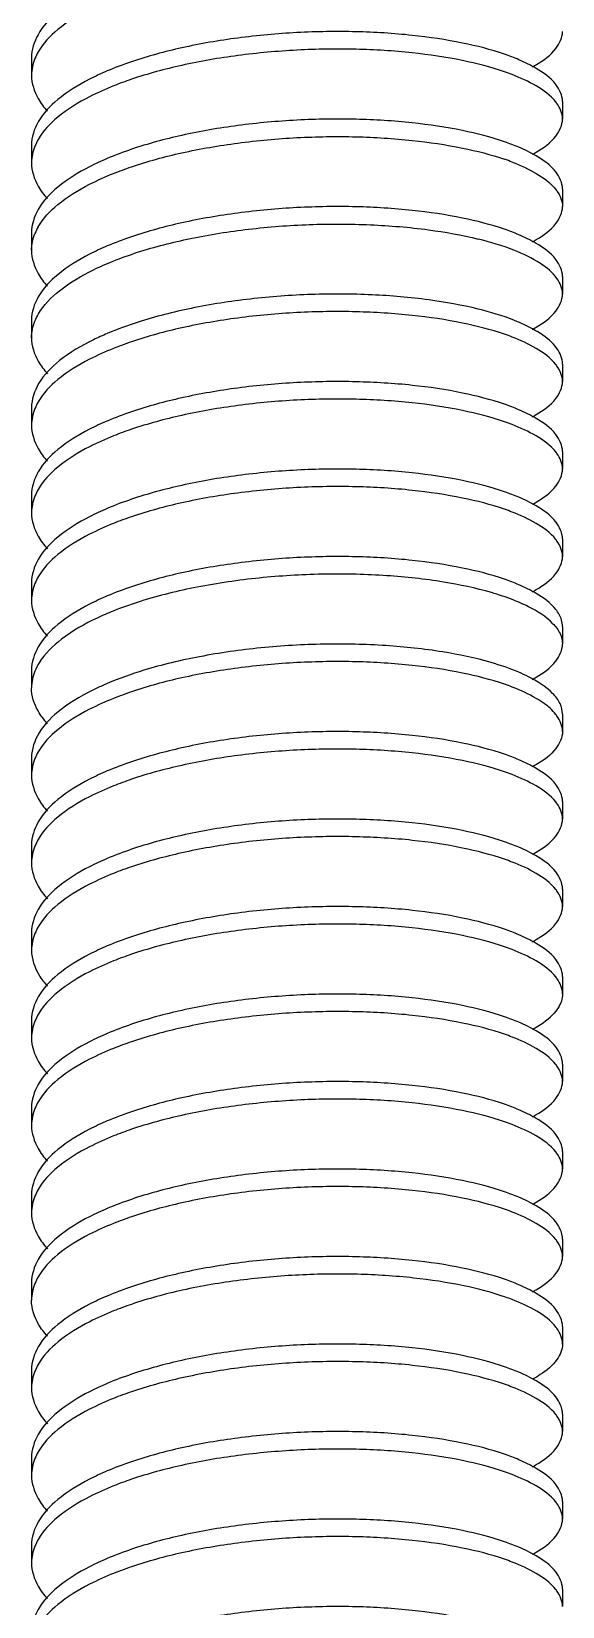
# Model space of a CAD drawing. Header units: millimetres. Extents: x 10368 to 13229, y -13270 to -11269.
# Drawn here: x 12782.02 to 12791.75, y -13081.07 to -13052.18 of the extents above; entities that cross this region are included whole.
import ezdxf

# ---------------------------------------------------------------- set-up
doc = ezdxf.new("R2010")
doc.units = ezdxf.units.MM

# ---------------------------------------------------------------- blocks, each defined once
blk = doc.blocks.new('u59')
at = {"color": 7, "linetype": 'Continuous'}
for p, q in [((-227.551, 816.585), (-227.551, 816.906)), ((-227.551, 816.585), (-227.551, 816.906)), ((-217.817, 815.783), (-217.817, 816.104)), ((-217.817, 815.783), (-217.817, 816.104)), ((-227.551, 814.98), (-227.551, 815.301)), ((-227.551, 814.98), (-227.551, 815.301)), ((-217.817, 814.178), (-217.817, 814.499)), ((-217.817, 814.178), (-217.817, 814.499)), ((-227.551, 813.376), (-227.551, 813.697)), ((-227.551, 813.376), (-227.551, 813.697)), ((-217.817, 812.573), (-217.817, 812.894)), ((-217.817, 812.573), (-217.817, 812.894)), ((-227.551, 811.771), (-227.551, 812.092)), ((-227.551, 811.771), (-227.551, 812.092)), ((-217.817, 810.968), (-217.817, 811.289)), ((-217.817, 810.968), (-217.817, 811.289)), ((-227.551, 810.166), (-227.551, 810.487)), ((-227.551, 810.166), (-227.551, 810.487)), ((-217.817, 809.364), (-217.817, 809.685)), ((-217.817, 809.364), (-217.817, 809.685)), ((-227.551, 808.561), (-227.551, 808.882)), ((-227.551, 808.561), (-227.551, 808.882)), ((-217.817, 807.759), (-217.817, 808.08)), ((-217.817, 807.759), (-217.817, 808.08)), ((-227.551, 806.956), (-227.551, 807.277)), ((-227.551, 806.956), (-227.551, 807.277)), ((-217.817, 806.154), (-217.817, 806.475)), ((-217.817, 806.154), (-217.817, 806.475)), ((-227.551, 805.352), (-227.551, 805.672)), ((-227.551, 805.352), (-227.551, 805.672)), ((-217.817, 804.549), (-217.817, 804.87)), ((-217.817, 804.549), (-217.817, 804.87)), ((-227.551, 803.747), (-227.551, 804.068)), ((-227.551, 803.747), (-227.551, 804.068)), ((-217.817, 802.944), (-217.817, 803.265)), ((-217.817, 802.944), (-217.817, 803.265)), ((-227.551, 802.142), (-227.551, 802.463)), ((-227.551, 802.142), (-227.551, 802.463)), ((-217.817, 801.339), (-217.817, 801.66)), ((-217.817, 801.339), (-217.817, 801.66)), ((-227.551, 800.537), (-227.551, 800.858)), ((-227.551, 800.537), (-227.551, 800.858)), ((-217.817, 799.735), (-217.817, 800.056)), ((-217.817, 799.735), (-217.817, 800.056)), ((-227.551, 798.932), (-227.551, 799.253)), ((-227.551, 798.932), (-227.551, 799.253)), ((-217.817, 798.13), (-217.817, 798.451)), ((-217.817, 798.13), (-217.817, 798.451)), ((-227.551, 797.327), (-227.551, 797.648)), ((-227.551, 797.327), (-227.551, 797.648)), ((-217.817, 796.525), (-217.817, 796.846)), ((-217.817, 796.525), (-217.817, 796.846)), ((-227.551, 795.723), (-227.551, 796.044)), ((-227.551, 795.723), (-227.551, 796.044)), ((-217.817, 794.92), (-217.817, 795.241)), ((-217.817, 794.92), (-217.817, 795.241)), ((-227.551, 794.118), (-227.551, 794.439)), ((-227.551, 794.118), (-227.551, 794.439)), ((-217.817, 793.315), (-217.817, 793.636)), ((-217.817, 793.315), (-217.817, 793.636)), ((-227.551, 792.513), (-227.551, 792.834)), ((-227.551, 792.513), (-227.551, 792.834)), ((-217.817, 791.711), (-217.817, 792.032)), ((-217.817, 791.711), (-217.817, 792.032)), ((-227.551, 790.908), (-227.551, 791.229)), ((-227.551, 790.908), (-227.551, 791.229)), ((-217.817, 790.106), (-217.817, 790.427)), ((-217.817, 790.106), (-217.817, 790.427)), ((-227.551, 789.303), (-227.551, 789.624)), ((-227.551, 789.303), (-227.551, 789.624)), ((-217.817, 788.501), (-217.817, 788.822)), ((-217.817, 788.501), (-217.817, 788.822))]:
    blk.add_line(p, q, dxfattribs=at)
for centre, radius, start, end in [((-226.815, 817.061), 0.772, 214.6548, 217.3283), ((-225.077, 820.124), 4.321, 248.9634, 250.926), ((-218.842, 816.187), 1.038, 330.4827, 337.9797), ((-226.815, 815.456), 0.772, 214.6548, 217.3283), ((-225.077, 818.519), 4.321, 248.9634, 250.926), ((-218.842, 814.583), 1.038, 330.4827, 337.9797), ((-226.815, 813.851), 0.772, 214.6548, 217.3283), ((-225.077, 816.914), 4.321, 248.9634, 250.926), ((-218.843, 812.978), 1.039, 330.4613, 337.9792), ((-226.821, 812.242), 0.765, 214.6598, 217.0078), ((-225.085, 815.29), 4.3, 248.987, 250.7244), ((-218.842, 811.373), 1.038, 330.4827, 337.9797), ((-226.815, 810.642), 0.772, 214.6548, 217.3283), ((-225.077, 813.704), 4.321, 248.9634, 250.926), ((-218.842, 809.768), 1.038, 330.4827, 337.9797), ((-226.815, 809.037), 0.772, 214.6548, 217.3283), ((-225.077, 812.099), 4.321, 248.9634, 250.926), ((-218.842, 808.163), 1.038, 330.4827, 337.9797), ((-226.815, 807.432), 0.772, 214.6548, 217.3283), ((-225.077, 810.495), 4.321, 248.9634, 250.926), ((-218.842, 806.559), 1.038, 330.4827, 337.9797), ((-226.815, 805.827), 0.772, 214.6548, 217.3283), ((-225.077, 808.89), 4.321, 248.9634, 250.926), ((-218.842, 804.954), 1.038, 330.4827, 337.9797), ((-226.815, 804.223), 0.772, 214.6548, 217.3283), ((-225.077, 807.285), 4.321, 248.9634, 250.926), ((-218.842, 803.349), 1.038, 330.4827, 337.9797), ((-226.815, 802.618), 0.772, 214.6548, 217.3283), ((-225.077, 805.68), 4.321, 248.9634, 250.926), ((-218.842, 801.744), 1.038, 330.4827, 337.9797), ((-226.815, 801.013), 0.772, 214.6548, 217.3283), ((-225.077, 804.075), 4.321, 248.9634, 250.926), ((-218.842, 798.534), 1.038, 330.4827, 337.9797), ((-226.815, 797.803), 0.772, 214.6548, 217.3283), ((-225.077, 800.866), 4.321, 248.9634, 250.926), ((-218.842, 796.93), 1.038, 330.4827, 337.9797), ((-226.815, 796.199), 0.772, 214.6548, 217.3283), ((-225.077, 799.261), 4.321, 248.9634, 250.926), ((-218.842, 795.325), 1.038, 330.4827, 337.9797), ((-226.815, 794.594), 0.772, 214.6548, 217.3283), ((-225.077, 797.656), 4.321, 248.9634, 250.926), ((-218.842, 792.115), 1.038, 330.4827, 337.9797), ((-226.815, 791.384), 0.772, 214.6548, 217.3283), ((-225.077, 794.447), 4.321, 248.9634, 250.926), ((-218.842, 790.51), 1.038, 330.4827, 337.9797), ((-226.815, 789.779), 0.772, 214.6548, 217.3283), ((-225.077, 792.842), 4.321, 248.9634, 250.926), ((-218.842, 788.906), 1.038, 330.4827, 337.9797)]:
    blk.add_arc(centre, radius, start, end, dxfattribs=at)
for points, start_tangent, end_tangent in [([(-226.75, 817.424), (-226.489, 817.324), (-225.719, 817.118), (-224.796, 816.977), (-223.767, 816.911), (-222.684, 816.927), (-221.601, 817.026), (-220.572, 817.206), (-219.649, 817.462), (-219.206, 817.63)], (0.91985, -0.39227), (0.920435, 0.390896)), ([(-219.32, 816.299), (-218.879, 816.499), (-218.299, 816.872), (-217.939, 817.281)], (0.928675, 0.370894), (0.491851, 0.87068)), ([(-219.206, 816.025), (-218.879, 816.178), (-218.299, 816.551), (-217.939, 816.96), (-217.817, 817.388)], (0.920435, 0.390896), (0, 1)), ([(-227.551, 816.906), (-227.45, 816.622)], (0, -1), (0.568435, -0.822728)), ([(-217.817, 816.104), (-217.939, 816.532), (-218.109, 816.762)], (0, 1), (-0.676318, 0.73661)), ([(-227.551, 816.585), (-227.429, 816.272), (-227.069, 815.978), (-226.75, 815.819)], (0, -1), (0.91985, -0.39227)), ([(-227.429, 816.593), (-227.069, 816.299), (-226.628, 816.091)], (0.606206, -0.795308), (0.933171, -0.359433)), ([(-226.489, 816.04), (-225.719, 815.834), (-224.796, 815.693), (-223.767, 815.627), (-222.684, 815.643), (-221.601, 815.742), (-220.572, 815.922), (-219.649, 816.178), (-219.32, 816.299)], (0.944934, -0.327262), (0.928675, 0.370894)), ([(-217.88, 815.798), (-217.817, 816.104)], (0.373855, 0.927487), (0, 1)), ([(-227.002, 815.946), (-227.069, 815.909), (-227.429, 815.614), (-227.551, 815.301)], (-0.880227, -0.474553), (0, -1)), ([(-226.75, 815.819), (-226.489, 815.719), (-225.719, 815.513), (-224.796, 815.372), (-223.767, 815.306), (-222.684, 815.322), (-221.601, 815.421), (-220.572, 815.601), (-219.649, 815.857), (-219.206, 816.025)], (0.91985, -0.39227), (0.920435, 0.390896)), ([(-219.206, 814.42), (-218.879, 814.573), (-218.299, 814.946), (-217.939, 815.355), (-217.817, 815.783)], (0.920435, 0.390896), (0, 1)), ([(-219.32, 814.694), (-218.879, 814.894), (-218.299, 815.267), (-217.939, 815.676)], (0.928675, 0.370894), (0.491851, 0.87068)), ([(-227.551, 815.301), (-227.45, 815.017)], (0, -1), (0.568435, -0.822728)), ([(-227.551, 814.98), (-227.429, 814.667), (-227.069, 814.373), (-226.75, 814.214)], (0, -1), (0.91985, -0.39227)), ([(-227.429, 814.988), (-227.069, 814.694), (-226.628, 814.486)], (0.606206, -0.795308), (0.933171, -0.359433)), ([(-217.817, 814.499), (-217.939, 814.927), (-218.109, 815.158)], (0, 1), (-0.676318, 0.73661)), ([(-226.489, 814.435), (-225.719, 814.229), (-224.796, 814.088), (-223.767, 814.022), (-222.684, 814.038), (-221.601, 814.137), (-220.572, 814.317), (-219.649, 814.573), (-219.32, 814.694)], (0.944934, -0.327262), (0.928675, 0.370894)), ([(-227.002, 814.342), (-227.069, 814.304), (-227.429, 814.01), (-227.551, 813.697)], (-0.880227, -0.474553), (0, -1)), ([(-226.75, 814.214), (-226.489, 814.114), (-225.719, 813.908), (-224.796, 813.767), (-223.767, 813.701), (-222.684, 813.717), (-221.601, 813.816), (-220.572, 813.996), (-219.649, 814.252), (-219.206, 814.42)], (0.91985, -0.39227), (0.920435, 0.390896)), ([(-217.88, 814.193), (-217.817, 814.499)], (0.373855, 0.927487), (0, 1)), ([(-219.32, 813.089), (-218.879, 813.289), (-218.299, 813.662), (-217.939, 814.071)], (0.928675, 0.370894), (0.491851, 0.87068)), ([(-219.206, 812.815), (-218.879, 812.968), (-218.299, 813.341), (-217.939, 813.75), (-217.817, 814.178)], (0.920435, 0.390896), (0, 1)), ([(-227.551, 813.697), (-227.45, 813.413)], (0, -1), (0.568435, -0.822728)), ([(-217.817, 812.894), (-217.939, 813.322), (-218.109, 813.553)], (0, 1), (-0.676318, 0.73661)), ([(-227.551, 813.376), (-227.429, 813.062), (-227.069, 812.768), (-226.75, 812.61)], (0, -1), (0.91985, -0.39227)), ([(-227.429, 813.383), (-227.069, 813.089), (-226.628, 812.881)], (0.606206, -0.795308), (0.933171, -0.359433)), ([(-226.489, 812.831), (-225.719, 812.624), (-224.796, 812.483), (-223.767, 812.417), (-222.684, 812.433), (-221.601, 812.532), (-220.572, 812.713), (-219.649, 812.968), (-219.32, 813.089)], (0.944934, -0.327262), (0.928675, 0.370894)), ([(-217.88, 812.589), (-217.817, 812.894)], (0.373849, 0.927489), (0, 1)), ([(-227.551, 812.092), (-227.45, 812.377), (-227.145, 812.652), (-226.999, 812.739)], (0, 1), (0.878781, 0.477225)), ([(-226.75, 812.61), (-226.489, 812.51), (-225.719, 812.303), (-224.796, 812.162), (-223.767, 812.097), (-222.684, 812.112), (-221.601, 812.211), (-220.572, 812.392), (-219.649, 812.647), (-219.206, 812.815)], (0.91985, -0.39227), (0.920435, 0.390896)), ([(-219.32, 811.485), (-218.884, 811.682), (-218.304, 812.053), (-217.939, 812.466)], (0.928666, 0.370917), (0.492164, 0.870503)), ([(-219.206, 811.211), (-218.879, 811.363), (-218.299, 811.736), (-217.939, 812.145), (-217.817, 812.573)], (0.920435, 0.390896), (0, 1)), ([(-227.551, 812.092), (-227.45, 811.808)], (0, -1), (0.568557, -0.822644)), ([(-227.551, 811.771), (-227.429, 811.458), (-227.069, 811.163), (-226.75, 811.005)], (0, -1), (0.91985, -0.39227)), ([(-227.432, 811.782), (-227.079, 811.49), (-226.627, 811.276)], (0.601792, -0.798653), (0.933353, -0.35896)), ([(-218.109, 811.948), (-217.947, 811.732), (-217.817, 811.289)], (0.675438, -0.737417), (0, -1)), ([(-226.505, 811.231), (-225.745, 811.025), (-224.821, 810.881), (-223.793, 810.813), (-222.726, 810.826), (-221.641, 810.922), (-220.587, 811.104), (-219.647, 811.364), (-219.32, 811.485)], (0.943807, -0.330496), (0.928666, 0.370917)), ([(-226.75, 811.005), (-226.489, 810.905), (-225.719, 810.699), (-224.796, 810.558), (-223.767, 810.492), (-222.684, 810.507), (-221.601, 810.606), (-220.572, 810.787), (-219.649, 811.042), (-219.206, 811.211)], (0.91985, -0.39227), (0.920435, 0.390896)), ([(-217.88, 810.984), (-217.817, 811.289)], (0.373855, 0.927487), (0, 1)), ([(-227.002, 811.132), (-227.069, 811.095), (-227.429, 810.8), (-227.551, 810.487)], (-0.880227, -0.474553), (0, -1)), ([(-219.32, 809.88), (-218.879, 810.079), (-218.299, 810.452), (-217.939, 810.862)], (0.928675, 0.370894), (0.491851, 0.87068)), ([(-219.206, 809.606), (-218.879, 809.758), (-218.299, 810.131), (-217.939, 810.541), (-217.817, 810.968)], (0.920435, 0.390896), (0, 1)), ([(-227.551, 810.487), (-227.45, 810.203)], (0, -1), (0.568435, -0.822728)), ([(-217.817, 809.685), (-217.939, 810.112), (-218.109, 810.343)], (0, 1), (-0.676318, 0.73661)), ([(-227.551, 810.166), (-227.429, 809.853), (-227.069, 809.558), (-226.75, 809.4)], (0, -1), (0.91985, -0.39227)), ([(-227.429, 810.174), (-227.069, 809.879), (-226.628, 809.672)], (0.606206, -0.795308), (0.933171, -0.359433)), ([(-226.489, 809.621), (-225.719, 809.415), (-224.796, 809.274), (-223.767, 809.208), (-222.684, 809.223), (-221.601, 809.322), (-220.572, 809.503), (-219.649, 809.759), (-219.32, 809.88)], (0.944934, -0.327262), (0.928675, 0.370894)), ([(-227.002, 809.527), (-227.069, 809.49), (-227.429, 809.195), (-227.551, 808.882)], (-0.880227, -0.474553), (0, -1)), ([(-226.75, 809.4), (-226.489, 809.3), (-225.719, 809.094), (-224.796, 808.953), (-223.767, 808.887), (-222.684, 808.902), (-221.601, 809.002), (-220.572, 809.182), (-219.649, 809.438), (-219.206, 809.606)], (0.91985, -0.39227), (0.920435, 0.390896)), ([(-217.88, 809.379), (-217.817, 809.685)], (0.373855, 0.927487), (0, 1)), ([(-219.32, 808.275), (-218.879, 808.475), (-218.299, 808.848), (-217.939, 809.257)], (0.928675, 0.370894), (0.491851, 0.87068)), ([(-219.206, 808.001), (-218.879, 808.154), (-218.299, 808.527), (-217.939, 808.936), (-217.817, 809.364)], (0.920435, 0.390896), (0, 1)), ([(-227.551, 808.882), (-227.45, 808.598)], (0, -1), (0.568435, -0.822728)), ([(-227.551, 808.561), (-227.429, 808.248), (-227.069, 807.953), (-226.75, 807.795)], (0, -1), (0.91985, -0.39227)), ([(-227.429, 808.569), (-227.069, 808.274), (-226.628, 808.067)], (0.606206, -0.795308), (0.933171, -0.359433)), ([(-217.817, 808.08), (-217.939, 808.507), (-218.109, 808.738)], (0, 1), (-0.676318, 0.73661)), ([(-226.489, 808.016), (-225.719, 807.81), (-224.796, 807.669), (-223.767, 807.603), (-222.684, 807.619), (-221.601, 807.718), (-220.572, 807.898), (-219.649, 808.154), (-219.32, 808.275)], (0.944934, -0.327262), (0.928675, 0.370894)), ([(-226.75, 807.795), (-226.489, 807.695), (-225.719, 807.489), (-224.796, 807.348), (-223.767, 807.282), (-222.684, 807.298), (-221.601, 807.397), (-220.572, 807.577), (-219.649, 807.833), (-219.206, 808.001)], (0.91985, -0.39227), (0.920435, 0.390896)), ([(-217.88, 807.774), (-217.817, 808.08)], (0.373855, 0.927487), (0, 1)), ([(-227.002, 807.922), (-227.069, 807.885), (-227.429, 807.59), (-227.551, 807.277)], (-0.880227, -0.474553), (0, -1)), ([(-219.206, 806.396), (-218.879, 806.549), (-218.299, 806.922), (-217.939, 807.331), (-217.817, 807.759)], (0.920435, 0.390896), (0, 1)), ([(-219.32, 806.67), (-218.879, 806.87), (-218.299, 807.243), (-217.939, 807.652)], (0.928675, 0.370894), (0.491851, 0.87068)), ([(-227.551, 807.277), (-227.45, 806.993)], (0, -1), (0.568435, -0.822728)), ([(-217.817, 806.475), (-217.939, 806.903), (-218.109, 807.134)], (0, 1), (-0.676318, 0.73661)), ([(-227.551, 806.956), (-227.429, 806.643), (-227.069, 806.349), (-226.75, 806.19)], (0, -1), (0.91985, -0.39227)), ([(-227.429, 806.964), (-227.069, 806.67), (-226.628, 806.462)], (0.606206, -0.795308), (0.933171, -0.359433)), ([(-226.489, 806.411), (-225.719, 806.205), (-224.796, 806.064), (-223.767, 805.998), (-222.684, 806.014), (-221.601, 806.113), (-220.572, 806.293), (-219.649, 806.549), (-219.32, 806.67)], (0.944934, -0.327262), (0.928675, 0.370894)), ([(-226.999, 806.32), (-227.371, 806.052)], (-0.881151, -0.472836), (-0.697911, -0.716185)), ([(-226.75, 806.19), (-226.489, 806.09), (-225.719, 805.884), (-224.796, 805.743), (-223.767, 805.677), (-222.684, 805.693), (-221.601, 805.792), (-220.572, 805.972), (-219.649, 806.228), (-219.206, 806.396)], (0.91985, -0.39227), (0.920435, 0.390896)), ([(-217.88, 806.169), (-217.817, 806.475)], (0.373855, 0.927487), (0, 1)), ([(-227.551, 805.672), (-227.531, 805.801), (-227.471, 805.927), (-227.371, 806.052)], (0, 1), (0.697911, 0.716185)), ([(-219.32, 805.065), (-218.879, 805.265), (-218.299, 805.638), (-217.939, 806.047)], (0.928675, 0.370894), (0.491851, 0.87068)), ([(-219.206, 804.791), (-218.879, 804.944), (-218.299, 805.317), (-217.939, 805.726), (-217.817, 806.154)], (0.920435, 0.390896), (0, 1)), ([(-227.551, 805.672), (-227.45, 805.389)], (0, -1), (0.568435, -0.822728)), ([(-227.429, 805.359), (-227.069, 805.065), (-226.628, 804.857)], (0.606206, -0.795308), (0.933171, -0.359433)), ([(-217.817, 804.87), (-217.955, 805.325), (-218.108, 805.529)], (0, 1), (-0.674485, 0.738289)), ([(-227.551, 805.352), (-227.429, 805.038), (-227.069, 804.744), (-226.75, 804.586)], (0, -1), (0.91985, -0.39227)), ([(-226.75, 804.586), (-226.489, 804.486), (-225.719, 804.279), (-224.796, 804.138), (-223.767, 804.072), (-222.684, 804.088), (-221.601, 804.187), (-220.572, 804.368), (-219.649, 804.623), (-219.206, 804.791)], (0.91985, -0.39227), (0.920435, 0.390896)), ([(-226.489, 804.807), (-225.719, 804.6), (-224.796, 804.459), (-223.767, 804.393), (-222.684, 804.409), (-221.601, 804.508), (-220.572, 804.688), (-219.649, 804.944), (-219.32, 805.065)], (0.944934, -0.327262), (0.928675, 0.370894)), ([(-217.88, 804.565), (-217.817, 804.87)], (0.373855, 0.927487), (0, 1)), ([(-227.002, 804.713), (-227.069, 804.675), (-227.429, 804.381), (-227.551, 804.068)], (-0.880227, -0.474553), (0, -1)), ([(-219.206, 803.187), (-218.879, 803.339), (-218.299, 803.712), (-217.939, 804.121), (-217.817, 804.549)], (0.920435, 0.390896), (0, 1)), ([(-219.32, 803.46), (-218.879, 803.66), (-218.299, 804.033), (-217.939, 804.442)], (0.928675, 0.370894), (0.491851, 0.87068)), ([(-227.551, 804.068), (-227.45, 803.784)], (0, -1), (0.568435, -0.822728)), ([(-217.817, 803.265), (-217.939, 803.693), (-218.109, 803.924)], (0, 1), (-0.676318, 0.73661)), ([(-227.551, 803.747), (-227.429, 803.434), (-227.069, 803.139), (-226.75, 802.981)], (0, -1), (0.91985, -0.39227)), ([(-227.429, 803.755), (-227.069, 803.46), (-226.628, 803.252)], (0.606206, -0.795308), (0.933171, -0.359433)), ([(-226.489, 803.202), (-225.719, 802.995), (-224.796, 802.854), (-223.767, 802.789), (-222.684, 802.804), (-221.601, 802.903), (-220.572, 803.084), (-219.649, 803.339), (-219.32, 803.46)], (0.944934, -0.327262), (0.928675, 0.370894)), ([(-227.002, 803.108), (-227.069, 803.071), (-227.429, 802.776), (-227.551, 802.463)], (-0.880227, -0.474553), (0, -1)), ([(-226.75, 802.981), (-226.489, 802.881), (-225.719, 802.674), (-224.796, 802.533), (-223.767, 802.468), (-222.684, 802.483), (-221.601, 802.582), (-220.572, 802.763), (-219.649, 803.018), (-219.206, 803.187)], (0.91985, -0.39227), (0.920435, 0.390896)), ([(-217.88, 802.96), (-217.817, 803.265)], (0.373855, 0.927487), (0, 1)), ([(-219.32, 801.856), (-218.879, 802.055), (-218.299, 802.428), (-217.939, 802.838)], (0.928675, 0.370894), (0.491851, 0.87068)), ([(-219.206, 801.582), (-218.879, 801.734), (-218.299, 802.107), (-217.939, 802.517), (-217.817, 802.944)], (0.920435, 0.390896), (0, 1)), ([(-227.551, 802.463), (-227.45, 802.179)], (0, -1), (0.568435, -0.822728)), ([(-217.817, 801.66), (-217.939, 802.088), (-218.109, 802.319)], (0, 1), (-0.676318, 0.73661)), ([(-227.551, 802.142), (-227.429, 801.829), (-227.069, 801.534), (-226.75, 801.376)], (0, -1), (0.91985, -0.39227)), ([(-227.429, 802.15), (-227.069, 801.855), (-226.628, 801.648)], (0.606206, -0.795308), (0.933171, -0.359433)), ([(-226.489, 801.597), (-225.719, 801.391), (-224.796, 801.25), (-223.767, 801.184), (-222.684, 801.199), (-221.601, 801.298), (-220.572, 801.479), (-219.649, 801.734), (-219.32, 801.856)], (0.944934, -0.327262), (0.928675, 0.370894)), ([(-217.88, 801.355), (-217.817, 801.66)], (0.373855, 0.927487), (0, 1)), ([(-227.551, 800.858), (-227.431, 801.169), (-227.076, 801.462), (-227.002, 801.503)], (0, 1), (0.880003, 0.474969)), ([(-226.75, 801.376), (-226.489, 801.276), (-225.719, 801.07), (-224.796, 800.929), (-223.767, 800.863), (-222.684, 800.878), (-221.601, 800.977), (-220.572, 801.158), (-219.649, 801.414), (-219.206, 801.582)], (0.91985, -0.39227), (0.920435, 0.390896)), ([(-219.206, 799.977), (-219.016, 800.062), (-218.362, 800.452), (-217.955, 800.884), (-217.817, 801.339)], (0.920227, 0.391385), (0, 1)), ([(-219.32, 800.251), (-218.879, 800.451), (-218.299, 800.824), (-217.939, 801.233)], (0.928675, 0.370894), (0.491851, 0.87068)), ([(-227.551, 800.858), (-227.45, 800.574)], (0, -1), (0.568435, -0.822728)), ([(-227.551, 800.537), (-227.506, 800.345), (-227.371, 800.158)], (0, -1), (0.697911, -0.716185)), ([(-227.429, 800.545), (-227.217, 800.344)], (0.606206, -0.795308), (0.813676, -0.581319)), ([(-218.111, 800.716), (-217.937, 800.481), (-217.817, 800.056)], (0.677747, -0.735295), (0, -1)), ([(-227.217, 800.344), (-227.069, 800.25)], (0.813676, -0.581319), (0.866197, -0.499702)), ([(-227.069, 800.25), (-226.628, 800.043)], (0.866197, -0.499702), (0.933171, -0.359433)), ([(-226.489, 799.992), (-225.719, 799.786), (-224.796, 799.645), (-223.767, 799.579), (-222.684, 799.595), (-221.601, 799.694), (-220.572, 799.874), (-219.649, 800.13), (-219.32, 800.251)], (0.944934, -0.327262), (0.928675, 0.370894)), ([(-226.996, 799.902), (-227.069, 799.861), (-227.429, 799.566), (-227.551, 799.253)], (-0.881463, -0.472254), (0, -1)), ([(-227.371, 800.158), (-226.927, 799.852), (-226.75, 799.771)], (0.697911, -0.716185), (0.919925, -0.392095)), ([(-226.75, 799.771), (-226.241, 799.593), (-225.353, 799.398), (-224.314, 799.282), (-223.182, 799.256), (-222.021, 799.324), (-220.898, 799.486), (-219.877, 799.735), (-219.206, 799.977)], (0.919925, -0.392095), (0.920227, 0.391385)), ([(-217.88, 799.751), (-217.817, 800.056)], (0.373818, 0.927502), (0, 1)), ([(-219.311, 798.65), (-219.021, 798.776), (-218.369, 799.163), (-217.955, 799.6)], (0.927774, 0.373143), (0.515415, 0.856941)), ([(-219.206, 798.372), (-218.879, 798.525), (-218.299, 798.898), (-217.939, 799.307), (-217.817, 799.735)], (0.920435, 0.390896), (0, 1)), ([(-217.955, 799.6), (-217.88, 799.751)], (0.515415, 0.856941), (0.373818, 0.927502)), ([(-227.506, 799.061), (-227.551, 799.253)], (-0.425323, 0.905041), (0, 1)), ([(-227.371, 798.874), (-227.506, 799.061)], (-0.697911, 0.716185), (-0.425323, 0.905041)), ([(-217.817, 798.451), (-217.939, 798.879), (-218.109, 799.11)], (0, 1), (-0.676318, 0.73661)), ([(-227.551, 798.932), (-227.533, 798.813)], (0, -1), (0.293013, -0.956109)), ([(-227.533, 798.813), (-227.429, 798.619)], (0.293013, -0.956109), (0.606206, -0.795308)), ([(-227.371, 798.874), (-226.93, 798.57), (-226.645, 798.444)], (0.697911, -0.716185), (0.931769, -0.363051)), ([(-227.429, 798.619), (-227.069, 798.325), (-226.75, 798.166)], (0.606206, -0.795308), (0.91985, -0.39227)), ([(-226.645, 798.444), (-226.249, 798.311), (-225.37, 798.117), (-224.33, 798), (-223.213, 797.972), (-222.064, 798.036), (-220.921, 798.197), (-219.878, 798.451), (-219.311, 798.65)], (0.931769, -0.363051), (0.927774, 0.373143)), ([(-217.88, 798.145), (-217.817, 798.451)], (0.373855, 0.927487), (0, 1)), ([(-227.002, 798.294), (-227.069, 798.256), (-227.429, 797.962), (-227.551, 797.648)], (-0.880227, -0.474553), (0, -1)), ([(-226.75, 798.166), (-226.489, 798.066), (-225.719, 797.86), (-224.796, 797.719), (-223.767, 797.653), (-222.684, 797.669), (-221.601, 797.768), (-220.572, 797.948), (-219.649, 798.204), (-219.206, 798.372)], (0.91985, -0.39227), (0.920435, 0.390896)), ([(-219.32, 797.041), (-218.879, 797.241), (-218.299, 797.614), (-217.939, 798.023)], (0.928675, 0.370894), (0.491851, 0.87068)), ([(-219.206, 796.767), (-218.879, 796.92), (-218.299, 797.293), (-217.939, 797.702), (-217.817, 798.13)], (0.920435, 0.390896), (0, 1)), ([(-227.551, 797.648), (-227.45, 797.364)], (0, -1), (0.568435, -0.822728)), ([(-227.551, 797.327), (-227.429, 797.014), (-227.069, 796.72), (-226.75, 796.562)], (0, -1), (0.91985, -0.39227)), ([(-227.429, 797.335), (-227.069, 797.041), (-226.628, 796.833)], (0.606206, -0.795308), (0.933171, -0.359433)), ([(-217.817, 796.846), (-217.939, 797.274), (-218.109, 797.505)], (0, 1), (-0.676318, 0.73661)), ([(-226.489, 796.782), (-225.719, 796.576), (-224.796, 796.435), (-223.767, 796.369), (-222.684, 796.385), (-221.601, 796.484), (-220.572, 796.664), (-219.649, 796.92), (-219.32, 797.041)], (0.944934, -0.327262), (0.928675, 0.370894)), ([(-226.75, 796.562), (-226.489, 796.461), (-225.719, 796.255), (-224.796, 796.114), (-223.767, 796.048), (-222.684, 796.064), (-221.601, 796.163), (-220.572, 796.343), (-219.649, 796.599), (-219.206, 796.767)], (0.91985, -0.39227), (0.920435, 0.390896)), ([(-217.88, 796.54), (-217.817, 796.846)], (0.373855, 0.927487), (0, 1)), ([(-227.002, 796.689), (-227.069, 796.651), (-227.429, 796.357), (-227.551, 796.044)], (-0.880227, -0.474553), (0, -1)), ([(-219.32, 795.436), (-218.879, 795.636), (-218.299, 796.009), (-217.939, 796.418)], (0.928675, 0.370894), (0.491851, 0.87068)), ([(-219.206, 795.163), (-218.879, 795.315), (-218.299, 795.688), (-217.939, 796.097), (-217.817, 796.525)], (0.920435, 0.390896), (0, 1)), ([(-227.551, 796.044), (-227.45, 795.76)], (0, -1), (0.568435, -0.822728)), ([(-217.817, 795.241), (-217.939, 795.669), (-218.109, 795.9)], (0, 1), (-0.676318, 0.73661)), ([(-227.551, 795.723), (-227.429, 795.41), (-227.069, 795.115), (-226.75, 794.957)], (0, -1), (0.91985, -0.39227)), ([(-227.429, 795.731), (-227.069, 795.436), (-226.628, 795.228)], (0.606206, -0.795308), (0.933171, -0.359433)), ([(-226.489, 795.178), (-225.719, 794.971), (-224.796, 794.83), (-223.767, 794.765), (-222.684, 794.78), (-221.601, 794.879), (-220.572, 795.06), (-219.649, 795.315), (-219.32, 795.436)], (0.944934, -0.327262), (0.928675, 0.370894)), ([(-227.002, 795.084), (-227.069, 795.046), (-227.429, 794.752), (-227.551, 794.439)], (-0.880227, -0.474553), (0, -1)), ([(-226.75, 794.957), (-226.489, 794.857), (-225.719, 794.65), (-224.796, 794.509), (-223.767, 794.444), (-222.684, 794.459), (-221.601, 794.558), (-220.572, 794.739), (-219.649, 794.994), (-219.206, 795.163)], (0.91985, -0.39227), (0.920435, 0.390896)), ([(-217.88, 794.936), (-217.817, 795.241)], (0.373855, 0.927487), (0, 1)), ([(-219.32, 793.832), (-218.879, 794.031), (-218.299, 794.404), (-217.939, 794.813)], (0.928675, 0.370894), (0.491851, 0.87068)), ([(-219.206, 793.558), (-218.951, 793.674), (-218.332, 794.056), (-217.947, 794.478), (-217.817, 794.92)], (0.920301, 0.391211), (0, 1)), ([(-227.551, 794.439), (-227.45, 794.155)], (0, -1), (0.568435, -0.822728)), ([(-227.551, 794.118), (-227.449, 793.831), (-227.148, 793.559), (-226.75, 793.352)], (0, -1), (0.920326, -0.391151)), ([(-227.429, 794.126), (-227.069, 793.831), (-226.628, 793.624)], (0.606206, -0.795308), (0.933171, -0.359433)), ([(-217.817, 793.636), (-217.939, 794.064), (-218.11, 794.296)], (0, 1), (-0.677124, 0.735869)), ([(-226.489, 793.573), (-225.719, 793.367), (-224.796, 793.226), (-223.767, 793.16), (-222.684, 793.175), (-221.601, 793.274), (-220.572, 793.455), (-219.649, 793.71), (-219.32, 793.832)], (0.944934, -0.327262), (0.928675, 0.370894)), ([(-226.006, 793.111), (-225.098, 792.941), (-224.061, 792.849), (-222.95, 792.843), (-221.824, 792.926), (-220.745, 793.097), (-219.77, 793.35), (-219.206, 793.558)], (0.970683, -0.240362), (0.920301, 0.391211)), ([(-217.817, 793.636), (-217.88, 793.331)], (0, -1), (-0.373816, -0.927503)), ([(-226.996, 793.482), (-227.069, 793.442), (-227.429, 793.147), (-227.551, 792.834)], (-0.881388, -0.472393), (0, -1)), ([(-226.75, 793.352), (-226.66, 793.315), (-226.006, 793.111)], (0.920326, -0.391151), (0.970683, -0.240362)), ([(-219.206, 791.953), (-218.879, 792.106), (-218.299, 792.479), (-217.939, 792.888), (-217.817, 793.315)], (0.920435, 0.390896), (0, 1)), ([(-217.88, 793.331), (-217.945, 793.199)], (-0.373816, -0.927503), (-0.500375, -0.865809)), ([(-217.945, 793.199), (-218.33, 792.774), (-218.951, 792.39), (-219.315, 792.229)], (-0.500375, -0.865809), (-0.928207, -0.372063)), ([(-227.551, 792.834), (-227.45, 792.549)], (0, -1), (0.570265, -0.821461)), ([(-217.817, 792.032), (-217.939, 792.459), (-218.109, 792.69)], (0, 1), (-0.676318, 0.73661)), ([(-227.551, 792.513), (-227.429, 792.2), (-227.069, 791.905), (-226.75, 791.747)], (0, -1), (0.91985, -0.39227)), ([(-227.45, 792.549), (-227.148, 792.275), (-226.66, 792.031)], (0.570265, -0.821461), (0.930274, -0.366864)), ([(-219.315, 792.229), (-219.761, 792.069), (-220.731, 791.816), (-221.797, 791.645), (-222.909, 791.56), (-224.031, 791.564), (-225.093, 791.656), (-226.006, 791.827)], (-0.928207, -0.372063), (-0.970683, 0.240362)), ([(-227.002, 791.874), (-227.069, 791.837), (-227.429, 791.542), (-227.551, 791.229)], (-0.880227, -0.474553), (0, -1)), ([(-226.75, 791.747), (-226.489, 791.647), (-225.719, 791.441), (-224.796, 791.3), (-223.767, 791.234), (-222.684, 791.25), (-221.601, 791.349), (-220.572, 791.529), (-219.649, 791.785), (-219.206, 791.953)], (0.91985, -0.39227), (0.920435, 0.390896)), ([(-226.66, 792.031), (-226.006, 791.827)], (0.930274, -0.366864), (0.970683, -0.240362)), ([(-217.817, 792.032), (-217.88, 791.726)], (0, -1), (-0.373855, -0.927487)), ([(-217.939, 791.604), (-218.299, 791.195), (-218.879, 790.822), (-219.32, 790.622)], (-0.491851, -0.87068), (-0.928675, -0.370894)), ([(-219.206, 790.348), (-218.879, 790.501), (-218.299, 790.874), (-217.939, 791.283), (-217.817, 791.711)], (0.920435, 0.390896), (0, 1)), ([(-227.45, 790.945), (-227.551, 791.229)], (-0.568435, 0.822728), (0, 1)), ([(-226.628, 790.414), (-227.069, 790.622), (-227.429, 790.916)], (-0.933171, 0.359433), (-0.606206, 0.795308)), ([(-217.817, 790.427), (-217.939, 790.855), (-218.109, 791.085)], (0, 1), (-0.676318, 0.73661)), ([(-227.551, 790.908), (-227.429, 790.595), (-227.069, 790.301), (-226.75, 790.142)], (0, -1), (0.91985, -0.39227)), ([(-226.75, 790.142), (-226.489, 790.042), (-225.719, 789.836), (-224.796, 789.695), (-223.767, 789.629), (-222.684, 789.645), (-221.601, 789.744), (-220.572, 789.924), (-219.649, 790.18), (-219.206, 790.348)], (0.91985, -0.39227), (0.920435, 0.390896)), ([(-219.32, 790.622), (-219.649, 790.501), (-220.572, 790.245), (-221.601, 790.065), (-222.684, 789.966), (-223.767, 789.95), (-224.796, 790.016), (-225.719, 790.157), (-226.489, 790.363)], (-0.928675, -0.370894), (-0.944934, 0.327262)), ([(-217.88, 790.121), (-217.817, 790.427)], (0.373855, 0.927487), (0, 1)), ([(-227.002, 790.269), (-227.069, 790.232), (-227.429, 789.937), (-227.551, 789.624)], (-0.880227, -0.474553), (0, -1)), ([(-219.206, 788.743), (-218.879, 788.896), (-218.299, 789.269), (-217.939, 789.678), (-217.817, 790.106)], (0.920435, 0.390896), (0, 1)), ([(-219.32, 789.017), (-218.879, 789.217), (-218.299, 789.59), (-217.939, 789.999)], (0.928675, 0.370894), (0.491851, 0.87068)), ([(-227.551, 789.624), (-227.45, 789.34)], (0, -1), (0.568435, -0.822728)), ([(-217.817, 788.822), (-217.939, 789.25), (-218.109, 789.481)], (0, 1), (-0.676318, 0.73661)), ([(-227.551, 789.303), (-227.429, 788.99), (-227.069, 788.696), (-226.75, 788.537)], (0, -1), (0.91985, -0.39227)), ([(-227.429, 789.311), (-227.069, 789.017), (-226.628, 788.809)], (0.606206, -0.795308), (0.933171, -0.359433)), ([(-226.489, 788.758), (-225.719, 788.552), (-224.796, 788.411), (-223.767, 788.345), (-222.684, 788.361), (-221.601, 788.46), (-220.572, 788.64), (-219.649, 788.896), (-219.32, 789.017)], (0.944934, -0.327262), (0.928675, 0.370894)), ([(-227.002, 788.665), (-227.075, 788.624), (-227.431, 788.331), (-227.551, 788.02)], (-0.880057, -0.474868), (0, -1)), ([(-226.75, 788.537), (-226.489, 788.437), (-225.719, 788.231), (-224.796, 788.09), (-223.767, 788.024), (-222.684, 788.04), (-221.601, 788.139), (-220.572, 788.319), (-219.649, 788.575), (-219.206, 788.743)], (0.91985, -0.39227), (0.920435, 0.390896)), ([(-217.88, 788.516), (-217.817, 788.822)], (0.373855, 0.927487), (0, 1)), ([(-219.32, 787.412), (-218.879, 787.612), (-218.299, 787.985), (-217.939, 788.394)], (0.928675, 0.370894), (0.491851, 0.87068)), ([(-219.206, 787.138), (-218.857, 787.303), (-218.289, 787.673), (-217.936, 788.078), (-217.817, 788.501)], (0.920483, 0.390782), (0, 1))]:
    blk.add_spline(points, degree=3, dxfattribs=dict(at, start_tangent=start_tangent, end_tangent=end_tangent))

msp = doc.modelspace()

# ---------------------------------------------------------------- block references
at = {"rotation": 180}
msp.add_blockref('u59', (12564.199, -12264.161), dxfattribs=at)

doc.saveas('drawing.dxf')
